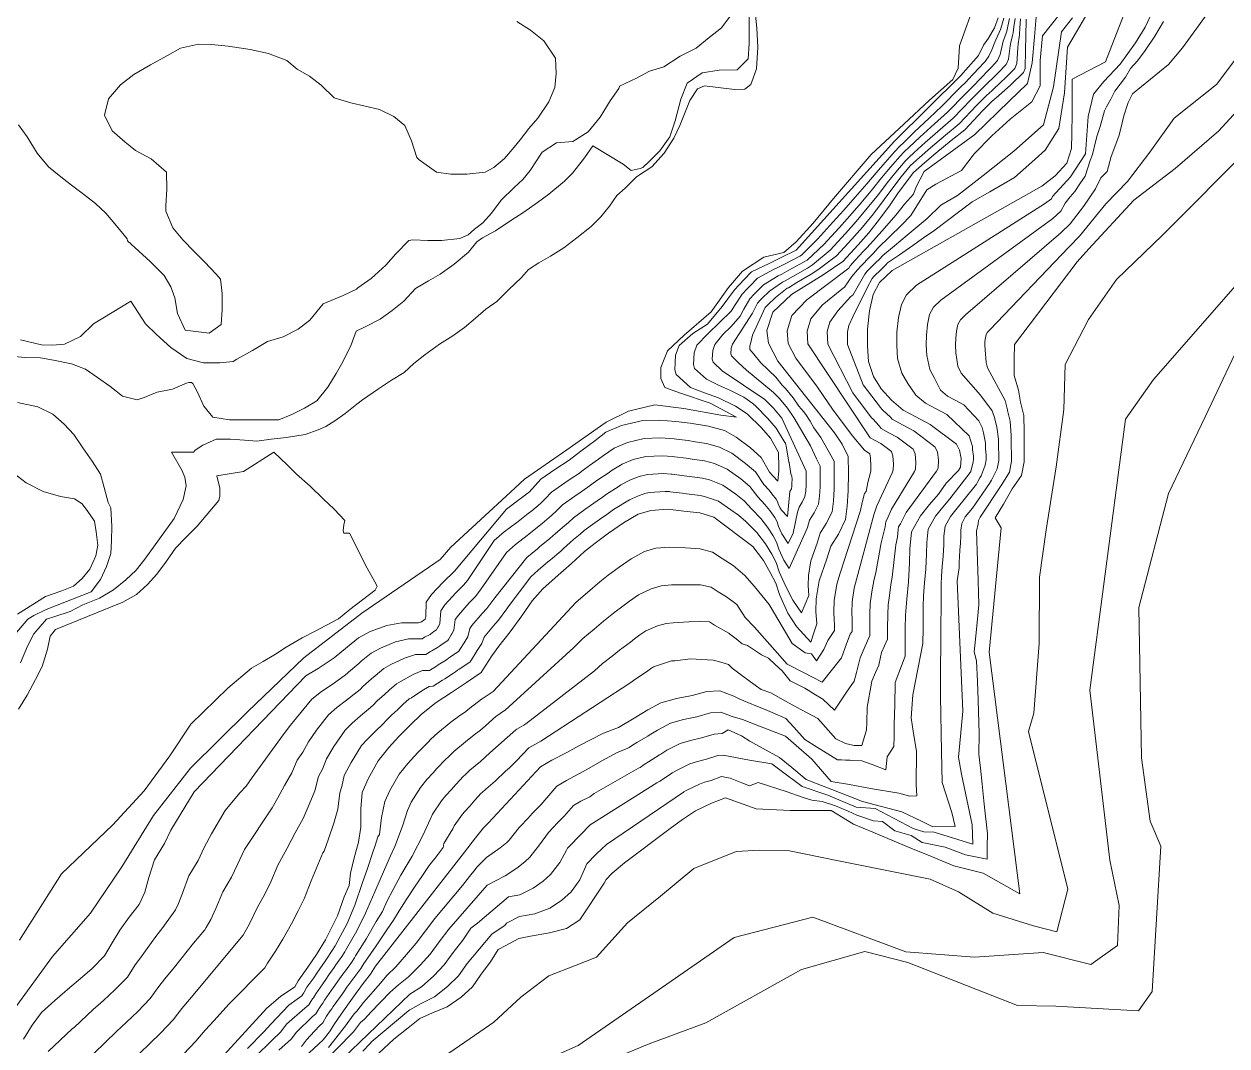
# Model space of a CAD drawing. Header units: metres. Extents: x 78 to 178, y -74 to 157.
# Drawn here: x 152.029 to 154.469, y 61.487 to 63.559 of the extents above; entities that cross this region are included whole.
import ezdxf

# ---------------------------------------------------------------- set-up
doc = ezdxf.new("R2010")
doc.units = ezdxf.units.M
doc.layers.add('01_Fina', color=252, linetype='Continuous', lineweight=15)

msp = doc.modelspace()

# ---------------------------------------------------------------- linework, layer by layer
at = {"layer": '01_Fina', "color": 252, "linetype": 'Continuous', "lineweight": 9, "true_color": 0x939598}
for p, q in [((153.86483, 63.368), (153.86483, 63.368)), ((154.11515, 63.20946), (154.11515, 63.20946)), ((154.13188, 63.17923), (154.13188, 63.17923)), ((153.46346, 62.9764), (153.46346, 62.9764)), ((154.02404, 62.77518), (154.02404, 62.77518)), ((153.99822, 62.75806), (153.99822, 62.75806)), ((153.9724, 62.74093), (153.9724, 62.74093)), ((153.20471, 62.6838), (153.20471, 62.6838)), ((153.94965, 62.65183), (153.94965, 62.65183)), ((153.52955, 62.6252), (153.52955, 62.6252)), ((153.97052, 62.643), (153.97052, 62.643)), ((153.99153, 62.63403), (153.99153, 62.63403)), ((154.0124, 62.6252), (154.0124, 62.6252)), ((153.07667, 62.5864), (153.07667, 62.5864)), ((153.77573, 62.53918), (153.77573, 62.53918)), ((153.80248, 62.53422), (153.80248, 62.53422)), ((153.45838, 62.25996), (153.45838, 62.25996)), ((152.65443, 62.21995), (152.65443, 62.21995)), ((153.04269, 62.13727), (153.04269, 62.13727)), ((153.4656, 62.15466), (153.4656, 62.15466)), ((153.02878, 62.12924), (153.02878, 62.12924)), ((153.44513, 62.12014), (153.44513, 62.12014))]:
    msp.add_line(p, q, dxfattribs=at)
at = {"layer": '01_Fina', "color": 252, "lineweight": 9, "true_color": 0x939598}
for points in [[(152.55008, 61.41895), (152.63597, 61.49936), (152.64921, 61.51555), (152.65925, 61.53174), (152.67249, 61.55114), (152.68908, 61.57375), (152.70246, 61.59315), (152.71905, 61.61576), (152.7323, 61.63194), (152.74233, 61.64813), (152.92241, 61.87986), (152.94516, 61.90876), (152.96135, 61.92923), (152.97125, 61.93886), (153.07681, 62.05271), (153.10009, 62.06623), (153.13019, 62.08148), (153.15467, 62.09553), (153.17942, 62.10824), (153.20484, 62.12081), (153.23521, 62.13232), (153.27027, 62.15306), (153.29475, 62.16804), (153.32111, 62.18262), (153.35295, 62.19105), (153.38452, 62.19707), (153.41382, 62.20524), (153.44072, 62.20711), (153.46908, 62.19587), (153.48104, 62.19013), (153.49725, 62.18334), (153.5169, 62.17512), (153.53239, 62.16863), (153.54649, 62.16274), (153.57452, 62.151), (153.5904, 62.13344), (153.61307, 62.10837), (153.6368, 62.0935), (153.66481, 62.07594), (153.67898, 62.06706), (153.68741, 62.06666), (153.69537, 62.06629), (153.70416, 62.06587), (153.71017, 62.06559), (153.72882, 62.06471), (153.74916, 62.05723), (153.77749, 62.04681), (153.78013, 62.07274), (153.7935, 62.09385), (153.79395, 62.11425), (153.79443, 62.13657), (153.79494, 62.15983), (153.79531, 62.17706), (153.79632, 62.22365), (153.81613, 62.27695), (153.81626, 62.3037), (153.81653, 62.33314), (153.81733, 62.36003), (153.82001, 62.39294), (153.82295, 62.42813), (153.82509, 62.46639), (153.82563, 62.49489), (153.82924, 62.52914), (153.84771, 62.56138), (153.86603, 62.58453), (153.88383, 62.60567), (153.89975, 62.62815), (153.92463, 62.6533), (153.92865, 62.66066), (153.92972, 62.67818), (153.92691, 62.69517), (153.92062, 62.70668), (153.86684, 62.74695), (153.83821, 62.7622), (153.81265, 62.77625), (153.78844, 62.79619), (153.76797, 62.8192), (153.75231, 62.84408), (153.74174, 62.87472), (153.73974, 62.90656), (153.74027, 62.94041), (153.74388, 62.9772), (153.75164, 63.01079), (153.76409, 63.03487), (153.78991, 63.05935), (154.09375, 63.22993), (154.12077, 63.25134), (154.14405, 63.27716), (154.15355, 63.30673), (154.15462, 63.3367), (154.15489, 63.37617), (154.15515, 63.41229), (154.15542, 63.44721), (154.22241, 63.48261), (154.24485, 63.54), (154.28631, 63.64606)], [(152.0093, 61.5609), (152.08716, 61.6678), (152.16409, 61.7557), (152.22804, 61.84975), (152.29199, 61.95398), (152.36718, 62.05017), (152.48345, 62.16456), (152.5969, 62.274), (152.71477, 62.36431), (152.87331, 62.47322), (152.89512, 62.4981), (153.0158, 62.60968), (153.0447, 62.63604), (153.13032, 62.69531), (153.21033, 62.75163), (153.25502, 62.77424), (153.3084, 62.78655), (153.36767, 62.7796), (153.44259, 62.76608), (153.47443, 62.76194), (153.42091, 62.79003), (153.36044, 62.8105), (153.32913, 62.82187), (153.32084, 62.84047), (153.32071, 62.86241), (153.33422, 62.89626), (153.36847, 62.9281), (153.42306, 62.97506), (153.45797, 63.02457), (153.48634, 63.05775), (153.53009, 63.08611), (153.57022, 63.09547), (153.59538, 63.11742), (153.62963, 63.15488), (153.67137, 63.20491), (153.74763, 63.29429), (153.81345, 63.3557), (153.86577, 63.40466), (153.91326, 63.44641), (153.92356, 63.46955), (153.92664, 63.5145), (153.95982, 63.60695)], [(152.64667, 61.4833), (152.64962, 61.48705), (152.67356, 61.51782), (152.68132, 61.52772), (152.68801, 61.53722), (152.69872, 61.5518), (152.7046, 61.55742), (152.71785, 61.57468), (152.75223, 61.61402), (152.76548, 61.62927), (152.78327, 61.64706), (152.80521, 61.67195), (152.82475, 61.69523), (152.84334, 61.71984), (152.86274, 61.745), (152.9188, 61.81176), (152.93298, 61.82995), (152.94449, 61.8448), (152.9477, 61.84895), (152.96737, 61.86875), (152.99493, 61.88842), (153.00831, 61.89952), (153.01339, 61.90421), (153.03373, 61.92949), (153.05286, 61.94996), (153.05366, 61.95144), (153.06249, 61.96053), (153.06691, 61.96495), (153.07453, 61.97271), (153.07748, 61.97592), (153.11025, 62.01338), (153.12939, 62.02462), (153.17059, 62.0471), (153.20565, 62.0673), (153.2102, 62.06984), (153.23067, 62.08121), (153.25394, 62.09044), (153.25689, 62.09191), (153.26117, 62.09499), (153.27241, 62.10168), (153.29435, 62.11519), (153.29716, 62.11693), (153.31402, 62.1271), (153.34051, 62.14142), (153.36713, 62.14864), (153.39402, 62.15413), (153.42145, 62.16215), (153.44286, 62.16363), (153.4656, 62.15466), (153.48668, 62.14891), (153.52101, 62.13534), (153.57345, 62.11461), (153.58967, 62.10074), (153.62735, 62.06852), (153.6665, 62.02315), (153.70358, 62.01659), (153.74631, 62.00904), (153.80347, 61.99894), (153.82613, 61.99298), (153.83973, 61.99352), (153.83879, 62.01716), (153.83951, 62.0836), (153.83291, 62.12524), (153.82863, 62.1523), (153.83163, 62.19836), (153.85252, 62.3029), (153.85266, 62.33314), (153.85279, 62.35454), (153.85306, 62.37809), (153.85359, 62.3995), (153.85573, 62.42599), (153.85814, 62.45408), (153.85988, 62.48472), (153.86028, 62.50747), (153.86322, 62.53489), (153.87794, 62.56072), (153.89266, 62.57918), (153.90684, 62.59617), (153.94832, 62.64955), (153.94965, 62.65183), (153.9542, 62.67123), (153.95527, 62.67685), (153.95514, 62.6826), (153.95313, 62.69624), (153.95313, 62.7024), (153.94644, 62.72381), (153.90095, 62.76689), (153.87808, 62.77906), (153.85761, 62.7903), (153.83821, 62.80622), (153.82188, 62.8299), (153.80944, 62.85117), (153.80088, 62.88061), (153.79941, 62.9071), (153.79981, 62.93412), (153.80275, 62.96356), (153.80891, 62.99045), (153.81881, 63.00971), (153.83954, 63.02925), (154.09896, 63.19435), (154.11288, 63.20465), (154.11515, 63.20946), (154.15176, 63.24886), (154.18186, 63.29588), (154.18766, 63.37142), (154.19822, 63.41685), (154.21934, 63.4422), (154.2526, 63.4776), (154.28375, 63.52091), (154.30299, 63.55276), (154.33097, 63.61193)], [(152.49964, 61.46604), (152.53094, 61.49682), (152.55048, 61.51555), (152.56198, 61.53107), (152.59864, 61.56344), (152.60694, 61.57027), (152.61095, 61.57669), (152.6147, 61.58217), (152.6163, 61.58445), (152.62085, 61.59261), (152.63503, 61.61228), (152.64145, 61.62151), (152.64774, 61.63061), (152.65831, 61.64559), (152.66206, 61.65108), (152.67383, 61.66807), (152.67985, 61.6777), (152.68146, 61.68038), (152.7042, 61.71998), (152.722, 61.7557), (152.74059, 61.79891), (152.75156, 61.8242), (152.76494, 61.85551), (152.77284, 61.87223), (152.78167, 61.89136), (152.79665, 61.9323), (152.80722, 61.96401), (152.81458, 61.98074), (152.83318, 62.01057), (152.84629, 62.02676), (152.85886, 62.04027), (152.86662, 62.04937), (152.88482, 62.06823), (152.88923, 62.07252), (152.90101, 62.08349), (152.92496, 62.10315), (152.94235, 62.11774), (152.95492, 62.12683), (152.96509, 62.13607), (152.9869, 62.15547), (152.98824, 62.15627), (153.00175, 62.16537), (153.00483, 62.16737), (153.14424, 62.29474), (153.16257, 62.3128), (153.18544, 62.33207), (153.20484, 62.34786), (153.22799, 62.36672), (153.24097, 62.37662), (153.25742, 62.38893), (153.27562, 62.40164), (153.30117, 62.41395), (153.32151, 62.41983), (153.34225, 62.42144), (153.37409, 62.42171), (153.40098, 62.42144), (153.42265, 62.41729), (153.43724, 62.40779), (153.45409, 62.39709), (153.47483, 62.38211), (153.49181, 62.35556), (153.51, 62.33651), (153.54172, 62.30095), (153.57721, 62.26117), (153.61041, 62.24377), (153.62998, 62.23351), (153.64781, 62.22417), (153.6874, 62.2734), (153.69755, 62.30177), (153.70469, 62.32171), (153.7087, 62.32685), (153.70883, 62.33862), (153.70883, 62.35294), (153.70816, 62.36458), (153.70896, 62.38719), (153.71325, 62.41529), (153.75285, 62.56366), (153.759, 62.58199), (153.79058, 62.65022), (153.79218, 62.65464), (153.79258, 62.66614), (153.79138, 62.6834), (153.7887, 62.69196), (153.7673, 62.70815), (153.75579, 62.71417), (153.74562, 62.71993), (153.74148, 62.72621), (153.61933, 62.91017), (153.61772, 62.93626), (153.62494, 62.96115), (153.64836, 62.98858), (153.68769, 63.02109), (153.69358, 63.0251), (153.70843, 63.04677), (153.7194, 63.06042), (153.72729, 63.06898), (153.74455, 63.08678), (153.75138, 63.0936), (153.76154, 63.10511), (153.78442, 63.12718), (153.80891, 63.15113), (153.82804, 63.1708), (153.86068, 63.22257), (153.87848, 63.23448), (153.93092, 63.26218), (153.95648, 63.29576), (153.9922, 63.33255), (154.02912, 63.366), (154.07354, 63.40145), (154.08987, 63.43383), (154.09053, 63.48534), (154.09482, 63.53511), (154.12853, 63.57779)], [(152.59195, 61.48544), (152.60239, 61.49882), (152.61858, 61.51689), (152.62888, 61.52732), (152.63517, 61.53374), (152.64306, 61.54672), (152.65055, 61.55756), (152.65376, 61.56224), (152.65644, 61.56652), (152.67102, 61.58659), (152.67784, 61.59649), (152.68413, 61.60572), (152.69403, 61.61937), (152.70005, 61.62753), (152.71276, 61.64399), (152.71878, 61.65362), (152.722, 61.65884), (152.74327, 61.68961), (152.76521, 61.72212), (152.77899, 61.74192), (152.78996, 61.76052), (152.80454, 61.78299), (152.82247, 61.81069), (152.83612, 61.83036), (152.8511, 61.8523), (152.86488, 61.86996), (152.8792, 61.88909), (152.88054, 61.89738), (152.89913, 61.92722), (152.90168, 61.93284), (152.91867, 61.95639), (152.92295, 61.96174), (152.93379, 61.97271), (152.94395, 61.98475), (152.9568, 61.9992), (152.95827, 62.00067), (152.96616, 62.00763), (152.98476, 62.02328), (153.0059, 62.04375), (153.01366, 62.05044), (153.02811, 62.06516), (153.05286, 62.09098), (153.07734, 62.10476), (153.25823, 62.22263), (153.27, 62.23079), (153.29007, 62.24403), (153.29435, 62.24738), (153.29983, 62.25139), (153.30586, 62.25567), (153.34251, 62.26731), (153.34934, 62.26785), (153.38105, 62.272), (153.4272, 62.26919), (153.44246, 62.26477), (153.45838, 62.25996), (153.46536, 62.25263), (153.48445, 62.23857), (153.50299, 62.22491), (153.52418, 62.2093), (153.54374, 62.20241), (153.57397, 62.18596), (153.59633, 62.17379), (153.61657, 62.16277), (153.63916, 62.15048), (153.67588, 62.10952), (153.69523, 62.09971), (153.71326, 62.09626), (153.72873, 62.09582), (153.73807, 62.12762), (153.7386, 62.14275), (153.73967, 62.17333), (153.74788, 62.22209), (153.7486, 62.22639), (153.75636, 62.24385), (153.76298, 62.25874), (153.76644, 62.27516), (153.76836, 62.28432), (153.78041, 62.31146), (153.78054, 62.33501), (153.78068, 62.33809), (153.78121, 62.35762), (153.78094, 62.3615), (153.78215, 62.38117), (153.78442, 62.40043), (153.7875, 62.42238), (153.78991, 62.43749), (153.79753, 62.50265), (153.80074, 62.51817), (153.80248, 62.53422), (153.80315, 62.53944), (153.80677, 62.54573), (153.81814, 62.56821), (153.87995, 62.65223), (153.88316, 62.65865), (153.88396, 62.67417), (153.88182, 62.69116), (153.8766, 62.70173), (153.83366, 62.73397), (153.81078, 62.74628), (153.79031, 62.75752), (153.78643, 62.76167), (153.77131, 62.77598), (153.76837, 62.77839), (153.76636, 62.78147), (153.73144, 62.82763), (153.6996, 62.90884), (153.69933, 62.93493), (153.70187, 62.94737), (153.7107, 62.96677), (153.7392, 63.02416), (153.74924, 63.0433), (153.75191, 63.04624), (153.7681, 63.06203), (153.77706, 63.07072), (153.78041, 63.0746), (153.80462, 63.09119), (153.83192, 63.10992), (153.85373, 63.12518), (153.87486, 63.13976), (153.95206, 63.19849), (153.98805, 63.21896), (154.03795, 63.24786), (154.07301, 63.2789), (154.10043, 63.30338), (154.12813, 63.347), (154.13977, 63.41978), (154.14566, 63.5121), (154.17085, 63.55478), (154.18501, 63.57877)], [(152.67691, 61.46217), (152.81164, 61.59141), (152.83545, 61.60666), (152.86074, 61.62873), (152.88174, 61.65081), (152.8998, 61.67596), (152.91907, 61.70125), (152.93579, 61.7252), (152.94904, 61.7355), (153.01192, 61.78901), (153.03506, 61.79316), (153.06222, 61.80667), (153.08229, 61.82086), (153.09714, 61.83424), (153.11574, 61.85899), (153.12952, 61.88334), (153.13179, 61.88775), (153.13621, 61.89217), (153.17728, 61.93471), (153.31295, 62.02034), (153.3187, 62.02382), (153.34265, 62.03934), (153.34412, 62.04027), (153.35268, 62.04549), (153.37944, 62.059), (153.39536, 62.06382), (153.41329, 62.06823), (153.43657, 62.07586), (153.44727, 62.07666), (153.50056, 62.066), (153.54595, 62.05886), (153.56252, 62.04638), (153.60749, 62.01252), (153.65931, 61.99554), (153.71675, 61.97104), (153.75552, 61.9683), (153.79422, 61.94787), (153.83262, 61.92761), (153.85399, 61.92067), (153.875, 61.92032), (153.90338, 61.9115), (153.95345, 61.89594), (153.95242, 61.93515), (153.93048, 62.03806), (153.92426, 62.07222), (153.92836, 62.11505), (153.9332, 62.1655), (153.92178, 62.42967), (153.92597, 62.45623), (153.92597, 62.468), (153.92637, 62.4787), (153.92744, 62.49195), (153.92865, 62.506), (153.92945, 62.52138), (153.92958, 62.53275), (153.93106, 62.5464), (153.93841, 62.55938), (153.94577, 62.56861), (153.95286, 62.57704), (153.98765, 62.62734), (153.99153, 62.63403), (154.0033, 62.65731), (154.00638, 62.67404), (154.00638, 62.68848), (154.00544, 62.69839), (154.00544, 62.70146), (154.00558, 62.71712), (154.00237, 62.74173), (153.99822, 62.75806), (153.99809, 62.75926), (153.99273, 62.77491), (153.96919, 62.80662), (153.92972, 62.85131), (153.92343, 62.86549), (153.91942, 62.89251), (153.91861, 62.90803), (153.91888, 62.92168), (153.92022, 62.9364), (153.9233, 62.94978), (153.92838, 62.95941), (153.93868, 62.96918), (154.13201, 63.13561), (154.15101, 63.15394), (154.17778, 63.18925), (154.20245, 63.22476), (154.21327, 63.24706), (154.22629, 63.26003), (154.23391, 63.29016), (154.24949, 63.33138), (154.25295, 63.34455), (154.26022, 63.37295), (154.26887, 63.39997), (154.27753, 63.41763), (154.3505, 63.47677), (154.37885, 63.51045), (154.43112, 63.58226)], [(152.07806, 61.47554), (152.12703, 61.5213), (152.13145, 61.52505), (152.16971, 61.56063), (152.19031, 61.57856), (152.21373, 61.6001), (152.23888, 61.62619), (152.25507, 61.65121), (152.26524, 61.66539), (152.27915, 61.68412), (152.29654, 61.70834), (152.31073, 61.7268), (152.31447, 61.73175), (152.33494, 61.76038), (152.33628, 61.76279), (152.3423, 61.77564), (152.35059, 61.79677), (152.3633, 61.83143), (152.3823, 61.86287), (152.39448, 61.88936), (152.40946, 61.91705), (152.43742, 61.96401), (152.46699, 62), (152.47984, 62.01365), (152.49214, 62.03091), (152.55516, 62.11734), (152.56974, 62.13714), (152.58794, 62.15935), (152.61336, 62.18958), (152.63249, 62.20524), (152.65443, 62.21995), (152.67878, 62.23734), (152.6848, 62.24163), (152.68761, 62.24457), (152.70822, 62.2621), (152.71343, 62.26678), (152.73323, 62.2831), (152.7521, 62.29354), (152.783, 62.30638), (152.80896, 62.31253), (152.83692, 62.31227), (152.8416, 62.31534), (152.84294, 62.31615), (152.85177, 62.32056), (152.85284, 62.32123), (152.85405, 62.32203), (152.8602, 62.32685), (152.86595, 62.3306), (152.86649, 62.3318), (152.86957, 62.33635), (152.87024, 62.33742), (152.87278, 62.34357), (152.87438, 62.36899), (152.88295, 62.3813), (152.90596, 62.40605), (152.92081, 62.42117), (152.92884, 62.43067), (152.98302, 62.51148), (153.00295, 62.52914), (153.02891, 62.54841), (153.03132, 62.55041), (153.05206, 62.5666), (153.05901, 62.57209), (153.07667, 62.5864), (153.08644, 62.59617), (153.09942, 62.60982), (153.12618, 62.62868), (153.14116, 62.63871), (153.15387, 62.64714), (153.16337, 62.65423), (153.17595, 62.66387), (153.19441, 62.67631), (153.20471, 62.6838), (153.22598, 62.69905), (153.25301, 62.71043), (153.28739, 62.71859), (153.32044, 62.71966), (153.34813, 62.71752), (153.35268, 62.71698), (153.3765, 62.71417), (153.39028, 62.7119), (153.41356, 62.70829), (153.44005, 62.70119), (153.4648, 62.68862), (153.49276, 62.66801), (153.51283, 62.65076), (153.52955, 62.6252), (153.54039, 62.61343), (153.54601, 62.60634), (153.55511, 62.59523), (153.55751, 62.59082), (153.55899, 62.58614), (153.56233, 62.57864), (153.56581, 62.57316), (153.57758, 62.56018), (153.5828, 62.61075), (153.58574, 62.61664), (153.58641, 62.62212), (153.58681, 62.62828), (153.58695, 62.6355), (153.58681, 62.64219), (153.58427, 62.64714), (153.58133, 62.66989), (153.58066, 62.67069), (153.57584, 62.69972), (153.57357, 62.70922), (153.57237, 62.71069), (153.57009, 62.71364), (153.55457, 62.73933), (153.53718, 62.75993), (153.5139, 62.78307), (153.50734, 62.78923), (153.48928, 62.80221), (153.46199, 62.81572), (153.43777, 62.82656), (153.41329, 62.83886), (153.38947, 62.86067), (153.38707, 62.86857), (153.38854, 62.89251), (153.39402, 62.90803), (153.4161, 62.93051), (153.46346, 62.9764), (153.47149, 62.98938), (153.4858, 63.01105), (153.49718, 63.02309), (153.50199, 63.02818), (153.51671, 63.04356), (153.54962, 63.06109), (153.55979, 63.06577), (153.5729, 63.0726), (153.60287, 63.08838), (153.60635, 63.09052), (153.63899, 63.1233), (153.67003, 63.15755), (153.69171, 63.18163), (153.71472, 63.20786), (153.7384, 63.23502), (153.7574, 63.25723), (153.77573, 63.27823), (153.79486, 63.30004), (153.80462, 63.31047), (153.81412, 63.31957), (153.83566, 63.34031), (153.86483, 63.368), (153.89052, 63.39235), (153.92744, 63.42941), (153.94096, 63.44279), (153.94377, 63.44574), (153.95487, 63.45778), (153.97641, 63.48132), (153.97842, 63.4832), (153.98604, 63.49363), (153.9922, 63.50701), (153.99795, 63.522), (154.00036, 63.52708), (154.00692, 63.54166), (154.00999, 63.54782), (154.01227, 63.55651), (154.01655, 63.57096)], [(152.17118, 61.47113), (152.21707, 61.51622), (152.23714, 61.53468), (152.26015, 61.55662), (152.28517, 61.58284), (152.30243, 61.60693), (152.31514, 61.62298), (152.33441, 61.64653), (152.37294, 61.69536), (152.39595, 61.72199), (152.39849, 61.7268), (152.40799, 61.74339), (152.41856, 61.7656), (152.43274, 61.79905), (152.45, 61.82888), (152.46218, 61.85457), (152.47676, 61.88508), (152.53255, 61.9695), (152.54379, 61.98957), (152.5577, 62.01458), (152.57269, 62.04054), (152.58326, 62.06636), (152.59476, 62.08242), (152.60613, 62.10315), (152.62272, 62.1267), (152.64694, 62.15841), (152.6638, 62.17326), (152.6832, 62.18784), (152.70527, 62.2051), (152.71089, 62.20978), (152.71664, 62.21554), (152.7343, 62.23092), (152.74153, 62.23748), (152.75892, 62.2522), (152.7731, 62.26009), (152.80066, 62.27333), (152.82314, 62.28016), (152.84441, 62.28016), (152.85365, 62.28631), (152.85619, 62.28792), (152.86783, 62.29461), (152.86997, 62.29594), (152.87224, 62.29755), (152.87719, 62.3013), (152.88856, 62.30892), (152.8899, 62.3112), (152.89592, 62.32029), (152.89726, 62.32244), (152.90114, 62.32993), (152.90382, 62.3512), (152.91024, 62.36043), (152.93231, 62.38505), (152.94449, 62.39749), (152.95546, 62.41154), (152.9568, 62.41341), (153.00777, 62.48713), (153.02597, 62.50332), (153.04978, 62.52165), (153.05326, 62.52446), (153.074, 62.54118), (153.08042, 62.5464), (153.09902, 62.56219), (153.10999, 62.57222), (153.12149, 62.58386), (153.14638, 62.60166), (153.15962, 62.61062), (153.173, 62.61958), (153.18384, 62.62761), (153.19334, 62.63483), (153.21434, 62.64835), (153.22224, 62.65397), (153.24257, 62.66668), (153.26492, 62.67591), (153.29074, 62.68206), (153.32352, 62.6834), (153.34492, 62.68193), (153.3484, 62.68153), (153.37248, 62.67858), (153.38452, 62.67685), (153.40928, 62.67323), (153.43001, 62.66775), (153.4557, 62.65611), (153.48286, 62.63671), (153.50146, 62.62146), (153.51738, 62.60018), (153.53209, 62.58493), (153.54173, 62.57262), (153.55203, 62.55817), (153.55658, 62.54948), (153.55966, 62.54011), (153.56648, 62.52513), (153.57879, 62.50546), (153.58909, 62.52647), (153.59805, 62.56928), (153.60126, 62.57945), (153.60742, 62.58921), (153.61317, 62.60112), (153.61464, 62.61196), (153.61545, 62.62427), (153.61545, 62.63871), (153.61531, 62.65223), (153.56608, 62.75979), (153.54949, 62.77986), (153.53169, 62.79766), (153.4454, 62.85572), (153.4268, 62.87338), (153.42506, 62.87927), (153.42627, 62.8972), (153.43028, 62.90897), (153.44634, 62.92971), (153.46373, 62.94536), (153.48166, 62.96663), (153.48901, 62.98095), (153.50132, 63.00195), (153.50989, 63.01105), (153.51403, 63.01533), (153.52888, 63.03045), (153.55872, 63.04838), (153.56634, 63.05199), (153.58079, 63.05989), (153.6105, 63.07621), (153.61732, 63.08049), (153.6517, 63.11193), (153.68288, 63.14605), (153.70442, 63.17013), (153.72716, 63.19662), (153.75031, 63.22431), (153.76864, 63.24706), (153.78656, 63.26846), (153.80543, 63.29041), (153.81426, 63.29964), (153.82443, 63.30914), (153.84637, 63.32947), (153.87593, 63.35663), (153.90229, 63.38045), (153.93882, 63.41777), (153.95233, 63.43115), (153.95608, 63.4349), (153.96745, 63.44667), (153.98818, 63.46848), (153.99153, 63.47142), (154.0037, 63.48534), (154.00906, 63.49751), (154.0136, 63.51825), (154.01548, 63.52427), (154.02043, 63.53859), (154.0227, 63.54434), (154.02444, 63.55478), (154.02779, 63.57056)], [(154.03916, 63.57016), (154.03675, 63.55304), (154.03541, 63.541), (154.03394, 63.53551), (154.0306, 63.52146), (154.02926, 63.5145), (154.02578, 63.48801), (154.02123, 63.47704), (154.00464, 63.45965), (153.99996, 63.4555), (153.98016, 63.43557), (153.96838, 63.42406), (153.96384, 63.41938), (153.95032, 63.40627), (153.91407, 63.36841), (153.88717, 63.34526), (153.85694, 63.31877), (153.83473, 63.2987), (153.82389, 63.28867), (153.81613, 63.28091), (153.7974, 63.2587), (153.77987, 63.23676), (153.76208, 63.21361), (153.73947, 63.18538), (153.71713, 63.15862), (153.69559, 63.13454), (153.66428, 63.10042), (153.62816, 63.07046), (153.61799, 63.06403), (153.58869, 63.04731), (153.5729, 63.03808), (153.56782, 63.03567), (153.54106, 63.01734), (153.52594, 63.00249), (153.5226, 62.99901), (153.51684, 62.99299), (153.50667, 62.97239), (153.46654, 62.90977), (153.46373, 62.90201), (153.46306, 62.88997), (153.46426, 62.88609), (153.47737, 62.87271), (153.4949, 62.85679), (153.54949, 62.81211), (153.56166, 62.7998), (153.57772, 62.78026), (153.59069, 62.76087), (153.62414, 62.7036), (153.63632, 62.67711), (153.64381, 62.66226), (153.64408, 62.64193), (153.64394, 62.62039), (153.64274, 62.60179), (153.6406, 62.5856), (153.6319, 62.56767), (153.62267, 62.55309), (153.61799, 62.5377), (153.58093, 62.45515), (153.57049, 62.47161), (153.56019, 62.49395), (153.55578, 62.50814), (153.54882, 62.52111), (153.53731, 62.53877), (153.5238, 62.55643), (153.5052, 62.57516), (153.49008, 62.59216), (153.47283, 62.6054), (153.44674, 62.62373), (153.41984, 62.63443), (153.40513, 62.63818), (153.37877, 62.64166), (153.36847, 62.64313), (153.34399, 62.64607), (153.34171, 62.64634), (153.32646, 62.64728), (153.29395, 62.6454), (153.27682, 62.64139), (153.2593, 62.63443), (153.23976, 62.62427), (153.23414, 62.62025), (153.21073, 62.6058), (153.20444, 62.60099), (153.192, 62.59216), (153.17809, 62.58252), (153.16671, 62.57463), (153.14357, 62.55791), (153.1334, 62.54827), (153.12136, 62.53797), (153.10196, 62.52085), (153.09594, 62.51576), (153.07507, 62.49864), (153.07065, 62.49489), (153.04911, 62.4775), (152.98409, 62.39535), (152.98195, 62.39241), (152.96817, 62.37394), (152.95867, 62.36391), (152.93753, 62.33943), (152.93325, 62.33327), (152.92937, 62.31615), (152.92429, 62.30745), (152.92215, 62.30437), (152.91318, 62.29059), (152.91131, 62.28725), (152.89432, 62.27588), (152.89044, 62.27293), (152.88709, 62.27066), (152.88402, 62.26852), (152.86957, 62.25969), (152.86582, 62.25715), (152.85177, 62.24805), (152.83719, 62.24778), (152.81832, 62.24015), (152.79397, 62.22651), (152.78448, 62.22129), (152.76962, 62.20831), (152.76053, 62.19962), (152.74568, 62.1865), (152.73711, 62.17781), (152.73176, 62.17299), (152.71196, 62.15587), (152.6951, 62.14128), (152.68052, 62.12724), (152.65764, 62.09392), (152.64252, 62.06904), (152.63436, 62.04763), (152.62647, 62.03331), (152.61911, 62.00375), (152.60761, 61.97645), (152.5953, 61.94809), (152.57911, 61.91866), (152.56319, 61.88802), (152.54405, 61.8531), (152.52987, 61.81979), (152.51783, 61.79477), (152.50204, 61.76654), (152.48653, 61.73443), (152.47368, 61.71101), (152.36504, 61.5807), (152.34966, 61.56264), (152.3316, 61.5395), (152.30658, 61.51314), (152.28397, 61.4908), (152.26443, 61.47193)], [(152.29012, 61.30951), (152.52158, 61.56331), (152.54927, 61.58686), (152.57871, 61.60679), (152.58526, 61.6187), (152.60493, 61.64639), (152.62246, 61.67195), (152.64092, 61.70178), (152.66527, 61.75022), (152.67878, 61.78928), (152.68882, 61.81203), (152.69122, 61.83731), (152.69845, 61.86541), (152.70741, 61.90019), (152.71223, 61.93043), (152.71276, 61.96722), (152.71517, 62.0008), (152.72735, 62.0285), (152.74768, 62.06489), (152.76949, 62.09191), (152.78943, 62.11399), (152.81271, 62.13727), (152.83572, 62.15935), (152.86528, 62.18303), (152.89619, 62.20309), (152.92696, 62.22397), (152.9568, 62.24377), (152.95987, 62.24939), (152.97834, 62.27762), (152.99212, 62.29755), (153.0154, 62.32658), (153.03868, 62.35896), (153.06022, 62.3892), (153.08176, 62.41381), (153.11253, 62.44137), (153.13982, 62.46492), (153.16591, 62.48941), (153.18772, 62.506), (153.21501, 62.52647), (153.24538, 62.5476), (153.27482, 62.56473), (153.3005, 62.57222), (153.33516, 62.57503), (153.36727, 62.57142), (153.39964, 62.56754), (153.42854, 62.55871), (153.50721, 62.49944), (153.52875, 62.47121), (153.54253, 62.44699), (153.55404, 62.42545), (153.56153, 62.40191), (153.57865, 62.36458), (153.59591, 62.33702), (153.62481, 62.30531), (153.63177, 62.32645), (153.63699, 62.34237), (153.63538, 62.36766), (153.63565, 62.39308), (153.64207, 62.43014), (153.65772, 62.47469), (153.66575, 62.50024), (153.681, 62.52459), (153.69545, 62.55443), (153.69893, 62.58159), (153.70107, 62.61249), (153.70134, 62.64835), (153.70094, 62.6822), (153.68836, 62.70708), (153.67311, 62.72969), (153.55818, 62.87526), (153.53905, 62.91151), (153.53611, 62.9376), (153.54802, 62.97493), (153.58601, 63.01038), (153.6501, 63.05039), (153.6897, 63.07755), (153.72114, 63.1114), (153.74268, 63.13561), (153.76422, 63.16317), (153.78576, 63.1922), (153.80248, 63.21642), (153.81907, 63.23903), (153.83285, 63.25736), (153.85547, 63.27783), (153.87834, 63.29723), (153.90965, 63.32265), (153.93761, 63.34459), (153.9732, 63.38299), (153.99314, 63.40239), (154.00544, 63.41336), (154.03086, 63.43597), (154.05642, 63.46059), (154.05949, 63.46915), (154.0607, 63.50688), (154.06083, 63.53404), (154.06177, 63.56922)], [(152.353, 61.46966), (152.37789, 61.49615), (152.39702, 61.51836), (152.41481, 61.53829), (152.44505, 61.57161), (152.51783, 61.64519), (152.52305, 61.65482), (152.53937, 61.67877), (152.55449, 61.70312), (152.57148, 61.73416), (152.58553, 61.76065), (152.59757, 61.785), (152.61149, 61.82126), (152.63517, 61.87798), (152.63838, 61.88146), (152.64694, 61.90675), (152.65751, 61.93832), (152.66567, 61.96709), (152.66955, 62.00027), (152.67397, 62.01271), (152.67878, 62.03492), (152.69256, 62.06128), (152.7141, 62.09606), (152.72641, 62.10931), (152.74073, 62.12389), (152.75812, 62.14088), (152.7632, 62.14597), (152.77471, 62.15734), (152.78662, 62.16844), (152.79772, 62.17901), (152.81016, 62.19025), (152.81485, 62.19293), (152.83612, 62.20697), (152.85124, 62.2154), (152.85926, 62.21594), (152.87786, 62.22811), (152.88295, 62.23146), (152.90007, 62.24256), (152.90422, 62.24537), (152.90877, 62.24845), (152.91131, 62.25032), (152.93405, 62.26544), (152.93659, 62.26999), (152.9485, 62.28832), (152.95131, 62.2926), (152.95773, 62.3025), (152.96268, 62.31548), (152.96482, 62.31856), (152.98503, 62.34277), (152.99172, 62.35026), (153.00857, 62.37328), (153.01138, 62.37716), (153.05714, 62.4383), (153.07212, 62.45168), (153.09166, 62.46813), (153.09701, 62.47268), (153.11788, 62.49034), (153.12337, 62.49529), (153.14357, 62.51375), (153.15695, 62.52432), (153.16564, 62.53195), (153.18705, 62.54774), (153.19655, 62.55456), (153.21113, 62.5646), (153.22491, 62.57423), (153.22799, 62.57664), (153.25408, 62.59216), (153.25729, 62.59443), (153.27589, 62.60219), (153.2886, 62.60674), (153.29729, 62.60888), (153.3294, 62.61102), (153.33837, 62.61075), (153.33957, 62.61062), (153.36446, 62.60768), (153.37302, 62.60661), (153.40085, 62.60299), (153.40968, 62.60099), (153.43764, 62.59122), (153.46293, 62.57409), (153.47871, 62.56286), (153.49303, 62.55001), (153.5155, 62.52794), (153.53303, 62.50506), (153.54574, 62.48405), (153.55484, 62.46679), (153.56086, 62.44793), (153.57451, 62.4181), (153.58869, 62.3908), (153.60595, 62.36511), (153.62133, 62.4003), (153.61999, 62.42064), (153.62026, 62.44097), (153.62535, 62.47054), (153.63792, 62.50626), (153.64421, 62.52673), (153.65639, 62.54613), (153.66803, 62.56995), (153.67083, 62.59175), (153.67244, 62.61637), (153.67271, 62.64514), (153.67244, 62.6723), (153.64555, 62.72059), (153.6311, 62.74026), (153.62401, 62.75351), (153.61464, 62.76702), (153.60996, 62.77304), (153.601, 62.78441), (153.58922, 62.80087), (153.57397, 62.81973), (153.56728, 62.82656), (153.55404, 62.84288), (153.5234, 62.87191), (153.50948, 62.88971), (153.50159, 62.8988), (153.50106, 62.90068), (153.50146, 62.9067), (153.50279, 62.91058), (153.50694, 62.9281), (153.53236, 62.98403), (153.53531, 62.98697), (153.53785, 62.98965), (153.55323, 63.00436), (153.57691, 63.02309), (153.57946, 63.0243), (153.59658, 63.0346), (153.62561, 63.05186), (153.63913, 63.06042), (153.67699, 63.08905), (153.7083, 63.12303), (153.72997, 63.14712), (153.75191, 63.17428), (153.77399, 63.20291), (153.79111, 63.22659), (153.80824, 63.24893), (153.8267, 63.27127), (153.83352, 63.27783), (153.84516, 63.28827), (153.86764, 63.30793), (153.89841, 63.33389), (153.92584, 63.3565), (153.96183, 63.39463), (153.97521, 63.40774), (153.98069, 63.41323), (153.99273, 63.42446), (154.01173, 63.44253), (154.01775, 63.44788), (154.03876, 63.46888), (154.04264, 63.47865), (154.04505, 63.51062), (154.04571, 63.51865), (154.04732, 63.53243), (154.04812, 63.53752), (154.04893, 63.55143), (154.0504, 63.56963)], [(154.08237, 63.57337), (154.07849, 63.53324), (154.07408, 63.48052), (154.06458, 63.43851), (154.02725, 63.40266), (153.95768, 63.33523), (153.85493, 63.2599), (153.83847, 63.22886), (153.83299, 63.21428), (153.81519, 63.19368), (153.7974, 63.1716), (153.77425, 63.14511), (153.75205, 63.12036), (153.73853, 63.10511), (153.73291, 63.09909), (153.71512, 63.08036), (153.70455, 63.06898), (153.70201, 63.06417), (153.61718, 62.99941), (153.58641, 62.96811), (153.57691, 62.93693), (153.57919, 62.91084), (153.59444, 62.88154), (153.63832, 62.82227), (153.65144, 62.80341), (153.66883, 62.77812), (153.7091, 62.72434), (153.73412, 62.69517), (153.74482, 62.68715), (153.74616, 62.67952), (153.74683, 62.66213), (153.74669, 62.65263), (153.74589, 62.64928), (153.74081, 62.62922), (153.7376, 62.61115), (153.73398, 62.60687), (153.72943, 62.58868), (153.72596, 62.57262), (153.72502, 62.57062), (153.68448, 62.44539), (153.67766, 62.42278), (153.67231, 62.39013), (153.67177, 62.36618), (153.67271, 62.35066), (153.67298, 62.3413), (153.67284, 62.3405), (153.67284, 62.32926), (153.65946, 62.30893), (153.65155, 62.29044), (153.63672, 62.26778), (153.62635, 62.28198), (153.61368, 62.28357), (153.58716, 62.30277), (153.55993, 62.34856), (153.5403, 62.38158), (153.51109, 62.4185), (153.49102, 62.44084), (153.46747, 62.46104), (153.44513, 62.47522), (153.4256, 62.48807), (153.40031, 62.49449), (153.37061, 62.49663), (153.33863, 62.49824), (153.31094, 62.49596), (153.28793, 62.48927), (153.2605, 62.47455), (153.23615, 62.4577), (153.21434, 62.44137), (153.19695, 62.42813), (153.17233, 62.40646), (153.14892, 62.38665), (152.98075, 62.20564), (152.97673, 62.20283), (152.95867, 62.19079), (152.95693, 62.18972), (152.93352, 62.17152), (152.92562, 62.16496), (152.91064, 62.1548), (152.89512, 62.14302), (152.86836, 62.12148), (152.85472, 62.1085), (152.84869, 62.10275), (152.82809, 62.08161), (152.82127, 62.07399), (152.80789, 62.0594), (152.7905, 62.03773), (152.77096, 62.00455), (152.7612, 61.98247), (152.75464, 61.9497), (152.75036, 61.91531), (152.74688, 61.9109), (152.74126, 61.8931), (152.73618, 61.87785), (152.72494, 61.8448), (152.71584, 61.81818), (152.70032, 61.77242), (152.6848, 61.7351), (152.66112, 61.69108), (152.66032, 61.68974), (152.6543, 61.68011), (152.64306, 61.66272), (152.64038, 61.65884), (152.62941, 61.64305), (152.62326, 61.63395), (152.61697, 61.62499), (152.60306, 61.60572), (152.59757, 61.59569), (152.59677, 61.59448), (152.5949, 61.59181), (152.59289, 61.58846), (152.58339, 61.58164), (152.56667, 61.56946), (152.52961, 61.53067), (152.51569, 61.51541), (152.48291, 61.4817)], [(152.53054, 61.3447), (152.69778, 61.51541), (152.70353, 61.52331), (152.71156, 61.53428), (152.71999, 61.5411), (152.73337, 61.55609), (152.77217, 61.59596), (152.78849, 61.6104), (152.80936, 61.62686), (152.83304, 61.65027), (152.85324, 61.67302), (152.87157, 61.6979), (152.89084, 61.72319), (152.96897, 61.8127), (153.0051, 61.83169), (153.02864, 61.84748), (153.04523, 61.86019), (153.05527, 61.86929), (153.0748, 61.89417), (153.09273, 61.91959), (153.10276, 61.92976), (153.11132, 61.93886), (153.12497, 61.95291), (153.1437, 61.97405), (153.15882, 61.98301), (153.17688, 61.99211), (153.18598, 61.9984), (153.19534, 62.00375), (153.27535, 62.04977), (153.2787, 62.05151), (153.28699, 62.05766), (153.29555, 62.06275), (153.31843, 62.0772), (153.32057, 62.07854), (153.33328, 62.0863), (153.36004, 62.10021), (153.38131, 62.10623), (153.40366, 62.11118), (153.42894, 62.11894), (153.44513, 62.12014), (153.45714, 62.12758), (153.48467, 62.11558), (153.50138, 62.1045), (153.52673, 62.09063), (153.56181, 62.07144), (153.58636, 62.05109), (153.61546, 62.02696), (153.63821, 62.01809), (153.66748, 62.00668), (153.73001, 61.98231), (153.80963, 61.96151), (153.84937, 61.94223), (153.87218, 61.93117), (153.91803, 61.93143), (153.91089, 61.96022), (153.89137, 62.02098), (153.89022, 62.08371), (153.88817, 62.19569), (153.88834, 62.22477), (153.88895, 62.32852), (153.88931, 62.38933), (153.88945, 62.40539), (153.88945, 62.42305), (153.88998, 62.4391), (153.89159, 62.45903), (153.89346, 62.48004), (153.89467, 62.50305), (153.89493, 62.52018), (153.89721, 62.54065), (153.90818, 62.56005), (153.91928, 62.57383), (153.96116, 62.62614), (153.96397, 62.63109), (153.96798, 62.63845), (153.97052, 62.643), (153.97882, 62.66427), (153.98083, 62.67537), (153.98069, 62.68554), (153.97922, 62.69731), (153.97922, 62.69932), (153.97935, 62.70976), (153.97507, 62.72996), (153.9724, 62.74093), (153.96598, 62.75418), (153.93507, 62.78669), (153.91795, 62.79592), (153.90256, 62.80435), (153.88798, 62.81639), (153.8758, 62.8406), (153.86644, 62.8584), (153.86015, 62.88663), (153.85894, 62.9075), (153.85934, 62.92797), (153.86149, 62.94991), (153.86603, 62.97011), (153.87366, 62.98456), (153.88905, 62.99928), (154.11555, 63.16491), (154.13188, 63.17923), (154.14099, 63.19553), (154.15086, 63.20856), (154.16052, 63.2197), (154.1706, 63.23462), (154.18152, 63.2508), (154.19188, 63.28204), (154.19658, 63.29415), (154.20263, 63.32003), (154.20565, 63.33281), (154.21204, 63.35096), (154.22077, 63.3829), (154.22447, 63.39097), (154.23354, 63.40677), (154.24194, 63.42257), (154.25235, 63.43736), (154.26344, 63.45115), (154.27364, 63.46876), (154.28741, 63.48422), (154.3032, 63.50507), (154.32269, 63.53431), (154.34016, 63.5639)], [(152.54633, 61.47822), (152.57121, 61.50043), (152.58219, 61.51488), (152.61376, 61.54538), (152.62098, 61.55207), (152.627, 61.5617), (152.63262, 61.56987), (152.63503, 61.57334), (152.63864, 61.57963), (152.65296, 61.59943), (152.65965, 61.60893), (152.66594, 61.61816), (152.67611, 61.63248), (152.68106, 61.6393), (152.69336, 61.65603), (152.69925, 61.66566), (152.70166, 61.66954), (152.72373, 61.70486), (152.74354, 61.73884), (152.75651, 61.75945), (152.76534, 61.77978), (152.77805, 61.8036), (152.79371, 61.83303), (152.80441, 61.85123), (152.81632, 61.87183), (152.83853, 61.91478), (152.85324, 61.94568), (152.85806, 61.95665), (152.87585, 61.98341), (152.88455, 61.99425), (152.89632, 62.00642), (152.90529, 62.01699), (152.92081, 62.03372), (152.92375, 62.03666), (152.93352, 62.04562), (152.95479, 62.06315), (152.97419, 62.08081), (153.02677, 62.12777), (153.02878, 62.12924), (153.04269, 62.13727), (153.04724, 62.13954), (153.18625, 62.24751), (153.20284, 62.26223), (153.22184, 62.27735), (153.23735, 62.28939), (153.25903, 62.30531), (153.26773, 62.312), (153.27856, 62.32016), (153.29074, 62.32859), (153.31428, 62.33862), (153.33194, 62.34357), (153.34586, 62.34464), (153.37757, 62.34678), (153.40165, 62.34839), (153.41971, 62.34665), (153.42948, 62.34023), (153.45864, 62.32351), (153.46028, 62.32255), (153.47358, 62.31207), (153.48604, 62.30225), (153.49691, 62.29854), (153.52508, 62.27967), (153.539, 62.27273), (153.55266, 62.2603), (153.56724, 62.24704), (153.58315, 62.22713), (153.61263, 62.21193), (153.61938, 62.20783), (153.63141, 62.20051), (153.64914, 62.18973), (153.67292, 62.16791), (153.67961, 62.17771), (153.68789, 62.18983), (153.69769, 62.20417), (153.71281, 62.2263), (153.71744, 62.24419), (153.72508, 62.27375), (153.73309, 62.29245), (153.74455, 62.31922), (153.74469, 62.33675), (153.74482, 62.33916), (153.74495, 62.35535), (153.74455, 62.36311), (153.74549, 62.38411), (153.74883, 62.40779), (153.75312, 62.43014), (153.75686, 62.44686), (153.7677, 62.5068), (153.77573, 62.53918), (153.77706, 62.54988), (153.77974, 62.55469), (153.78857, 62.57503), (153.83526, 62.65129), (153.83767, 62.65664), (153.83834, 62.67016), (153.8366, 62.68728), (153.83272, 62.69691), (153.80048, 62.721), (153.78335, 62.73023), (153.76797, 62.73866), (153.76395, 62.74401), (153.75057, 62.75872), (153.74843, 62.7606), (153.71057, 62.81104), (153.65946, 62.90951), (153.65853, 62.9356), (153.66334, 62.95433), (153.67953, 62.97761), (153.70642, 63.0065), (153.7103, 63.00918), (153.73439, 63.05186), (153.7396, 63.05761), (153.75633, 63.07447), (153.76422, 63.08223), (153.77104, 63.08985), (153.79446, 63.10912), (153.82041, 63.13053), (153.84088, 63.14792), (153.86095, 63.16451), (153.88865, 63.1918), (153.92276, 63.2116), (153.97427, 63.25201), (154.03675, 63.30138), (154.09669, 63.35463), (154.11702, 63.43142), (154.13348, 63.5434), (154.15581, 63.57133)], [(152.71651, 61.47595), (152.73056, 61.49093), (152.73444, 61.49548), (152.8099, 61.55836), (152.8119, 61.5601), (152.83478, 61.57254), (152.86154, 61.58632), (152.88843, 61.60719), (152.91037, 61.62873), (152.92803, 61.65402), (152.97794, 61.71316), (152.99078, 61.72239), (153.00429, 61.73122), (153.00777, 61.73577), (153.03426, 61.74928), (153.06503, 61.75463), (153.09594, 61.76587), (153.11922, 61.78152), (153.13889, 61.79918), (153.15668, 61.8238), (153.16778, 61.84989), (153.17086, 61.85578), (153.17314, 61.85805), (153.17421, 61.85925), (153.18518, 61.87103), (153.18598, 61.87183), (153.19026, 61.87625), (153.21073, 61.89538), (153.36673, 62.00147), (153.36753, 62.00187), (153.37195, 62.00455), (153.39897, 62.0178), (153.40954, 62.02141), (153.42292, 62.02529), (153.44406, 62.03278), (153.46157, 62.02956), (153.48485, 62.02028), (153.50088, 62.01389), (153.51828, 62.02098), (153.57675, 62.00166), (153.60755, 61.99149), (153.6269, 61.9851), (153.64782, 61.9824), (153.675, 61.97381), (153.70055, 61.9626), (153.71854, 61.95471), (153.75248, 61.94314), (153.77051, 61.94191), (153.79562, 61.9228), (153.82835, 61.91317), (153.85101, 61.89949), (153.8974, 61.89003), (153.93844, 61.87409), (153.98237, 61.86529), (153.9829, 61.89195), (153.98339, 61.91683), (153.97693, 61.97685), (153.97252, 62.01775), (153.96905, 62.04993), (153.96595, 62.07869), (153.96632, 62.12018), (153.96464, 62.18742), (153.96296, 62.22552), (153.96109, 62.26788), (153.95652, 62.28604), (153.961, 62.331), (153.96599, 62.38109), (153.96436, 62.42989), (153.96298, 62.47111), (153.96098, 62.53074), (153.96437, 62.54533), (153.96504, 62.55215), (153.96879, 62.55871), (154.0124, 62.6252), (154.02779, 62.65035), (154.03193, 62.67256), (154.03207, 62.69129), (154.03153, 62.69946), (154.03153, 62.7036), (154.03167, 62.72434), (154.02966, 62.75337), (154.02404, 62.77518), (154.02391, 62.77679), (154.01949, 62.79565), (153.98364, 62.86201), (153.98056, 62.87258), (153.97855, 62.89854), (153.97815, 62.90857), (153.97828, 62.91539), (153.97909, 62.92275), (153.98056, 62.92944), (153.9831, 62.93426), (153.98818, 62.93921), (154.14847, 63.10618), (154.17014, 63.12865), (154.22369, 63.19446), (154.26711, 63.23972), (154.31234, 63.29946), (154.3621, 63.36826), (154.44761, 63.43657), (154.50732, 63.51532)], [(152.6464, 61.37587), (152.77966, 61.50043), (152.80829, 61.52304), (152.83184, 61.54204), (152.85793, 61.55368), (152.88763, 61.56612), (152.91613, 61.58565), (152.93887, 61.60652), (152.95626, 61.63208), (152.97539, 61.6575), (152.99118, 61.68212), (153.0067, 61.69068), (153.03279, 61.70433), (153.05647, 61.70941), (153.09487, 61.71596), (153.12952, 61.72506), (153.15628, 61.74219), (153.20618, 61.81657), (153.20993, 61.82393), (153.2221, 61.83718), (153.24685, 61.85832), (153.34011, 61.92762), (153.36486, 61.94582), (153.39095, 61.96361), (153.42372, 61.97913), (153.45169, 61.9897), (153.51428, 61.96755), (153.58285, 61.96429), (153.66611, 61.96429), (153.71182, 61.93652), (153.751, 61.92018), (153.83296, 61.88601), (153.86147, 61.87412), (153.91514, 61.85175), (153.97466, 61.83687), (154.04868, 61.79502), (153.98671, 62.28513), (154.01104, 62.53727), (153.99902, 62.55791), (154.01588, 62.58533), (154.03341, 62.61637), (154.0524, 62.6434), (154.05749, 62.67123), (154.05776, 62.70053), (154.05789, 62.7317), (154.05695, 62.76501), (154.05, 62.79231), (154.04625, 62.81639), (154.03742, 62.84649), (154.03755, 62.8798), (154.03782, 62.9091), (154.16492, 63.07688), (154.18914, 63.10323), (154.27997, 63.20156), (154.3643, 63.26584), (154.45264, 63.34218), (154.48877, 63.38236)], [(152.81725, 61.42118), (152.93431, 61.50187), (152.98204, 61.53477), (153.03707, 61.58581), (153.09373, 61.62905), (153.14559, 61.64923), (153.19046, 61.66669), (153.24067, 61.72226), (153.25324, 61.73618), (153.31997, 61.79072), (153.3879, 61.84623), (153.47363, 61.88105), (153.52165, 61.88393), (153.58215, 61.88201), (153.67762, 61.8628), (153.86689, 61.82471), (153.92443, 61.79937), (153.99397, 61.7561), (154.07656, 61.73015), (154.12402, 61.71781), (154.14659, 61.80462), (154.06661, 62.12405), (154.07744, 62.16124), (154.08801, 62.3025), (154.08897, 62.43703), (154.10241, 62.53313), (154.12258, 62.66093), (154.13795, 62.77721), (154.14083, 62.8685), (154.18823, 62.96009), (154.24489, 63.04081), (154.33805, 63.13114), (154.51945, 63.31289)], [(152.85399, 60.38016), (152.85399, 60.49912), (152.82095, 60.60901), (152.74369, 60.80041), (152.71562, 60.92056), (152.74213, 61.10157), (152.83258, 61.28413), (152.97605, 61.40896), (153.15331, 61.48734), (153.31549, 61.59969), (153.46964, 61.70647), (153.62894, 61.74792), (153.81763, 61.67771), (153.95726, 61.66681), (154.09605, 61.67617), (154.19267, 61.65149), (154.24731, 61.69021), (154.25043, 61.77135), (154.23172, 61.86342), (154.19088, 62.20805), (154.21996, 62.42879), (154.26332, 62.75796), (154.31974, 62.83816), (154.68073, 63.25039)], [(152.94429, 60.38023), (152.94429, 60.58141), (152.93159, 60.74345), (152.88713, 60.87372), (152.93226, 61.15573), (153.01444, 61.32386), (153.18432, 61.4446), (153.29704, 61.49067), (153.41212, 61.5337), (153.60582, 61.64172), (153.73442, 61.67826), (153.82174, 61.65602), (154.04452, 61.56868), (154.12231, 61.5671), (154.28946, 61.55796), (154.3176, 61.59728), (154.33491, 61.89184), (154.313, 61.94254), (154.29554, 62.07122), (154.29, 62.37602), (154.35064, 62.60686), (154.42468, 62.76269), (154.50932, 62.94082)]]:
    msp.add_lwpolyline(points, dxfattribs=at)
at = {"layer": '01_Fina', "color": 252, "linetype": 'Continuous', "lineweight": 9, "true_color": 0x939598}
for points in [[(153.49985, 63.59585), (153.49998, 63.55585), (153.50025, 63.51972), (153.49825, 63.48842), (153.47577, 63.46647), (153.43898, 63.46567), (153.40473, 63.45978), (153.37395, 63.43905), (153.36124, 63.40654), (153.34987, 63.36265), (153.3393, 63.33014), (153.31897, 63.30218), (153.2981, 63.28091), (153.28405, 63.26833), (153.27896, 63.26592), (153.26077, 63.26178), (153.24445, 63.27475), (153.18263, 63.31221), (153.16631, 63.28786), (153.14183, 63.25682), (153.12564, 63.24064), (153.0938, 63.21388), (153.07052, 63.19715), (153.04282, 63.17749), (153.01687, 63.1605), (152.98583, 63.13962), (152.95947, 63.12518), (152.94797, 63.11715), (152.93057, 63.09641), (152.90181, 63.07179), (152.87345, 63.05146), (152.84963, 63.03794), (152.82301, 63.02283), (152.79973, 62.99727), (152.77605, 62.97841), (152.75156, 62.96035), (152.72119, 62.94496), (152.70327, 62.93626), (152.6927, 62.90844), (152.67624, 62.87419), (152.66246, 62.85037), (152.64533, 62.82227), (152.62299, 62.79485), (152.59851, 62.78013), (152.57242, 62.76689), (152.54646, 62.75645), (152.51141, 62.75618), (152.48198, 62.75632), (152.44585, 62.75645), (152.41241, 62.7618), (152.39421, 62.78441), (152.38137, 62.81237), (152.37147, 62.83003), (152.36933, 62.83191), (152.36371, 62.83218), (152.35876, 62.8307), (152.33066, 62.81866), (152.29962, 62.81237), (152.27326, 62.80194), (152.25908, 62.79699), (152.22938, 62.80421), (152.20369, 62.82468), (152.17814, 62.84208), (152.15432, 62.85893), (152.12556, 62.87017), (152.08917, 62.87766), (152.06254, 62.88208), (152.03097, 62.88248), (151.99725, 62.88636)], [(153.51189, 63.58354), (153.51577, 63.55063), (153.51751, 63.51236), (153.5147, 63.46848), (153.50788, 63.44935), (153.50333, 63.43664), (153.49115, 63.42714), (153.47042, 63.42634), (153.40914, 63.4337), (153.39509, 63.42794), (153.37984, 63.40399), (153.35964, 63.35302), (153.3472, 63.32747), (153.3278, 63.29696), (153.30238, 63.26967), (153.27147, 63.24947), (153.24833, 63.22605), (153.2316, 63.21107), (153.21648, 63.18966), (153.19936, 63.16799), (153.17956, 63.14819), (153.15039, 63.12544), (153.1243, 63.10537), (153.09741, 63.08852), (153.07333, 63.0746), (153.05272, 63.06136), (153.03801, 63.0449), (153.01205, 63.01975), (152.9881, 62.99634), (152.96616, 62.98068), (152.94529, 62.96249), (152.92295, 62.94335), (152.89873, 62.92703), (152.87211, 62.90977), (152.84201, 62.8885), (152.81993, 62.87071), (152.8004, 62.85211), (152.77471, 62.83672), (152.74835, 62.8192), (152.71611, 62.79699), (152.70434, 62.78802), (152.68052, 62.76943), (152.65965, 62.75458), (152.64132, 62.74294), (152.62607, 62.73598), (152.59985, 62.72688), (152.56158, 62.72059), (152.53068, 62.71698), (152.50124, 62.71337), (152.47662, 62.71484), (152.44813, 62.71738), (152.41909, 62.71725), (152.3918, 62.70494), (152.37628, 62.69504), (152.37294, 62.69076), (152.32865, 62.69103), (152.34966, 62.65423), (152.35581, 62.63992), (152.35795, 62.62239), (152.35207, 62.5947), (152.33414, 62.55617), (152.27407, 62.47362), (152.25694, 62.45168), (152.23553, 62.43188), (152.21078, 62.41154), (152.18255, 62.39495), (152.14884, 62.3809), (152.12275, 62.36792), (152.09171, 62.35776), (152.07472, 62.352), (152.0493, 62.32244), (152.03672, 62.29768), (152.02214, 62.2637)], [(153.46747, 63.58327), (153.44393, 63.55156), (153.41891, 63.53163), (153.39269, 63.51009), (153.36017, 63.49403), (153.32726, 63.47196), (153.29796, 63.46313), (153.27174, 63.44922), (153.23735, 63.43316), (153.23602, 63.42808), (153.21796, 63.40333), (153.19749, 63.37028), (153.1734, 63.34044), (153.14236, 63.32051), (153.10905, 63.31783), (153.08029, 63.29924), (153.0558, 63.26204), (153.04095, 63.24385), (153.02342, 63.22766), (152.99693, 63.20157), (152.9774, 63.17548), (152.95961, 63.15595), (152.94328, 63.14297), (152.93031, 63.13146), (152.91332, 63.12411), (152.87626, 63.11982), (152.84803, 63.12023), (152.81779, 63.12156), (152.81003, 63.12009), (152.78354, 63.0932), (152.76307, 63.06979), (152.73364, 63.0433), (152.70634, 63.02416), (152.7038, 63.02109), (152.67691, 63.00878), (152.63597, 62.99165), (152.60868, 62.95861), (152.5854, 62.94014), (152.55462, 62.92476), (152.52345, 62.91553), (152.49241, 62.89706), (152.46084, 62.87927), (152.45361, 62.87499), (152.42672, 62.87164), (152.39327, 62.87204), (152.35956, 62.88087), (152.32691, 62.90322), (152.29788, 62.92957), (152.27594, 62.95071), (152.24584, 62.997), (152.17038, 62.95138), (152.14376, 62.92543), (152.11111, 62.90964), (152.08676, 62.9079), (152.06455, 62.90817), (152.02214, 62.91887)], [(153.02891, 63.56414), (153.0562, 63.54635), (153.0835, 63.52507), (153.10718, 63.48962), (153.10865, 63.45858), (153.10611, 63.43035), (153.09393, 63.40105), (153.07146, 63.36814), (153.05299, 63.3474), (153.0356, 63.32452), (153.02342, 63.30914), (153.00349, 63.28612), (152.98235, 63.26833), (152.96442, 63.25856), (152.92736, 63.25428), (152.89525, 63.25442), (152.86582, 63.25856), (152.8309, 63.28372), (152.82568, 63.2884), (152.81498, 63.32238), (152.80173, 63.35342), (152.77926, 63.37148), (152.74996, 63.38553), (152.69203, 63.39931), (152.65845, 63.40935), (152.63222, 63.4353), (152.60841, 63.45309), (152.58312, 63.46768), (152.56212, 63.4848), (152.52532, 63.49952), (152.48826, 63.50728), (152.44344, 63.51397), (152.40933, 63.51731), (152.38337, 63.51812), (152.34685, 63.50996), (152.32049, 63.49524), (152.28611, 63.47637), (152.25226, 63.45697), (152.2247, 63.43584), (152.20075, 63.40707), (152.19286, 63.37429), (152.20797, 63.34272), (152.23393, 63.31997), (152.25574, 63.30231), (152.28731, 63.28546), (152.31848, 63.25843), (152.31902, 63.22418), (152.31701, 63.19047), (152.31688, 63.17923), (152.33133, 63.14605), (152.35113, 63.1213), (152.37454, 63.09761), (152.39515, 63.07688), (152.41896, 63.05199), (152.42752, 63.04182), (152.43114, 63.01266), (152.43114, 62.97934), (152.4294, 62.94964), (152.40465, 62.93238), (152.35608, 62.9384), (152.34069, 62.97185), (152.33507, 63.00396), (152.32731, 63.0263), (152.3134, 63.04878), (152.28544, 63.07741), (152.23915, 63.11956), (152.23821, 63.12357), (152.21707, 63.14993), (152.19513, 63.17548), (152.17453, 63.19515), (152.14978, 63.21415), (152.12556, 63.23221), (152.10081, 63.25187), (152.07887, 63.26927), (152.05572, 63.29736), (152.03552, 63.33001), (152.01813, 63.35463)], [(154.00518, 63.5715), (153.99728, 63.5513), (153.98524, 63.53002), (153.97534, 63.51638), (153.96531, 63.49511), (153.92958, 63.45443), (153.79499, 63.32145), (153.59538, 63.10056), (153.56501, 63.08531), (153.54052, 63.07367), (153.50453, 63.05668), (153.49008, 63.04102), (153.47015, 63.02002), (153.44526, 62.98603), (153.41543, 62.95058), (153.38586, 62.93131), (153.35777, 62.90723), (153.35094, 62.8877), (153.34907, 62.85786), (153.35215, 62.84796), (153.38131, 62.82187), (153.40928, 62.81144), (153.43791, 62.80073), (153.47216, 62.78388), (153.4961, 62.76849), (153.525, 62.73999), (153.54307, 62.71886), (153.55979, 62.68996), (153.55992, 62.65972), (153.55992, 62.6529), (153.55832, 62.63229), (153.54868, 62.64193), (153.54159, 62.65022), (153.5242, 62.68006), (153.50279, 62.69932), (153.4739, 62.72113), (153.45021, 62.73464), (153.41784, 62.74347), (153.38051, 62.74963), (153.35148, 62.75324), (153.3175, 62.75591), (153.28418, 62.75511), (153.2411, 62.74494), (153.20926, 62.7313), (153.18718, 62.7135), (153.15869, 62.69303), (153.13474, 62.6747), (153.10597, 62.65571), (153.07734, 62.63577), (153.05433, 62.61062), (153.03011, 62.59202), (153.00804, 62.57516), (152.90221, 62.4498), (152.8796, 62.42719), (152.85552, 62.40231), (152.84495, 62.38692), (152.84455, 62.35722), (152.84321, 62.3524), (152.83572, 62.34652), (152.82956, 62.34438), (152.79505, 62.34491), (152.76534, 62.33956), (152.73123, 62.32712), (152.70768, 62.31401), (152.68534, 62.29594), (152.65858, 62.2736), (152.62567, 62.25193), (152.60118, 62.23721), (152.37468, 62.00201), (152.32678, 61.92414), (152.31447, 61.89698), (152.29387, 61.8638), (152.2825, 61.82808), (152.27407, 61.79878), (152.26269, 61.77376), (152.24249, 61.74767), (152.22376, 61.72158), (152.20784, 61.69549), (152.19259, 61.66954), (152.1673, 61.64358), (152.14349, 61.62245), (152.12235, 61.60492), (152.09184, 61.57883), (152.06509, 61.55461), (152.04609, 61.52879), (152.02829, 61.5003)], [(152.01585, 62.79164), (152.05733, 62.78254), (152.08783, 62.76755), (152.11098, 62.74762), (152.13038, 62.72648), (152.14884, 62.69959), (152.1677, 62.6723), (152.18429, 62.64594), (152.19192, 62.61932), (152.20021, 62.58868), (152.20516, 62.57771), (152.20744, 62.53971), (152.20704, 62.51188), (152.20516, 62.48499), (152.19674, 62.45903), (152.18416, 62.43241), (152.16583, 62.40739), (152.07418, 62.37154), (152.0493, 62.3595), (152.03699, 62.35214), (151.97237, 62.27628)], [(152.01813, 62.16938), (152.03552, 62.19828), (152.05264, 62.22985), (152.06642, 62.25634), (152.07699, 62.29099), (152.08261, 62.31789), (152.09318, 62.33086), (152.20102, 62.37542), (152.22951, 62.38639), (152.25748, 62.40191), (152.28009, 62.42251), (152.29842, 62.44311), (152.31862, 62.47001), (152.33668, 62.49596), (152.35835, 62.51844), (152.38016, 62.54065), (152.42431, 62.59309), (152.42672, 62.60179), (152.42619, 62.61758), (152.42017, 62.643), (152.47422, 62.65183), (152.53589, 62.69076), (152.56305, 62.66534), (152.58219, 62.64647), (152.60975, 62.62159), (152.63691, 62.5955), (152.65818, 62.57503), (152.67999, 62.55242), (152.67811, 62.54372), (152.67664, 62.53155), (152.67825, 62.52673), (152.68935, 62.5266), (152.72547, 62.45542), (152.74113, 62.42773), (152.74568, 62.4193), (152.74153, 62.41127), (152.69029, 62.37154), (152.66687, 62.35254), (152.61991, 62.32779), (152.59342, 62.31401), (152.56078, 62.29514), (152.53937, 62.28136), (152.51449, 62.26611), (152.49041, 62.25286), (152.44291, 62.21206), (152.36745, 62.13941), (152.32531, 62.07479), (152.27326, 62.00388), (152.20918, 61.93471), (152.10536, 61.83544), (152.02013, 61.70098)], [(152.00756, 62.64902), (152.03391, 62.62841), (152.0679, 62.61129), (152.10335, 62.60072), (152.13171, 62.5959), (152.14723, 62.586), (152.15874, 62.57021), (152.17212, 62.55068), (152.17573, 62.52914), (152.17921, 62.50198), (152.17506, 62.48058), (152.16302, 62.45355), (152.14723, 62.43428), (152.12957, 62.4189), (152.10603, 62.4094), (152.07285, 62.39816), (152.01585, 62.36204)]]:
    msp.add_lwpolyline(points, dxfattribs=at)

doc.saveas('drawing.dxf')
